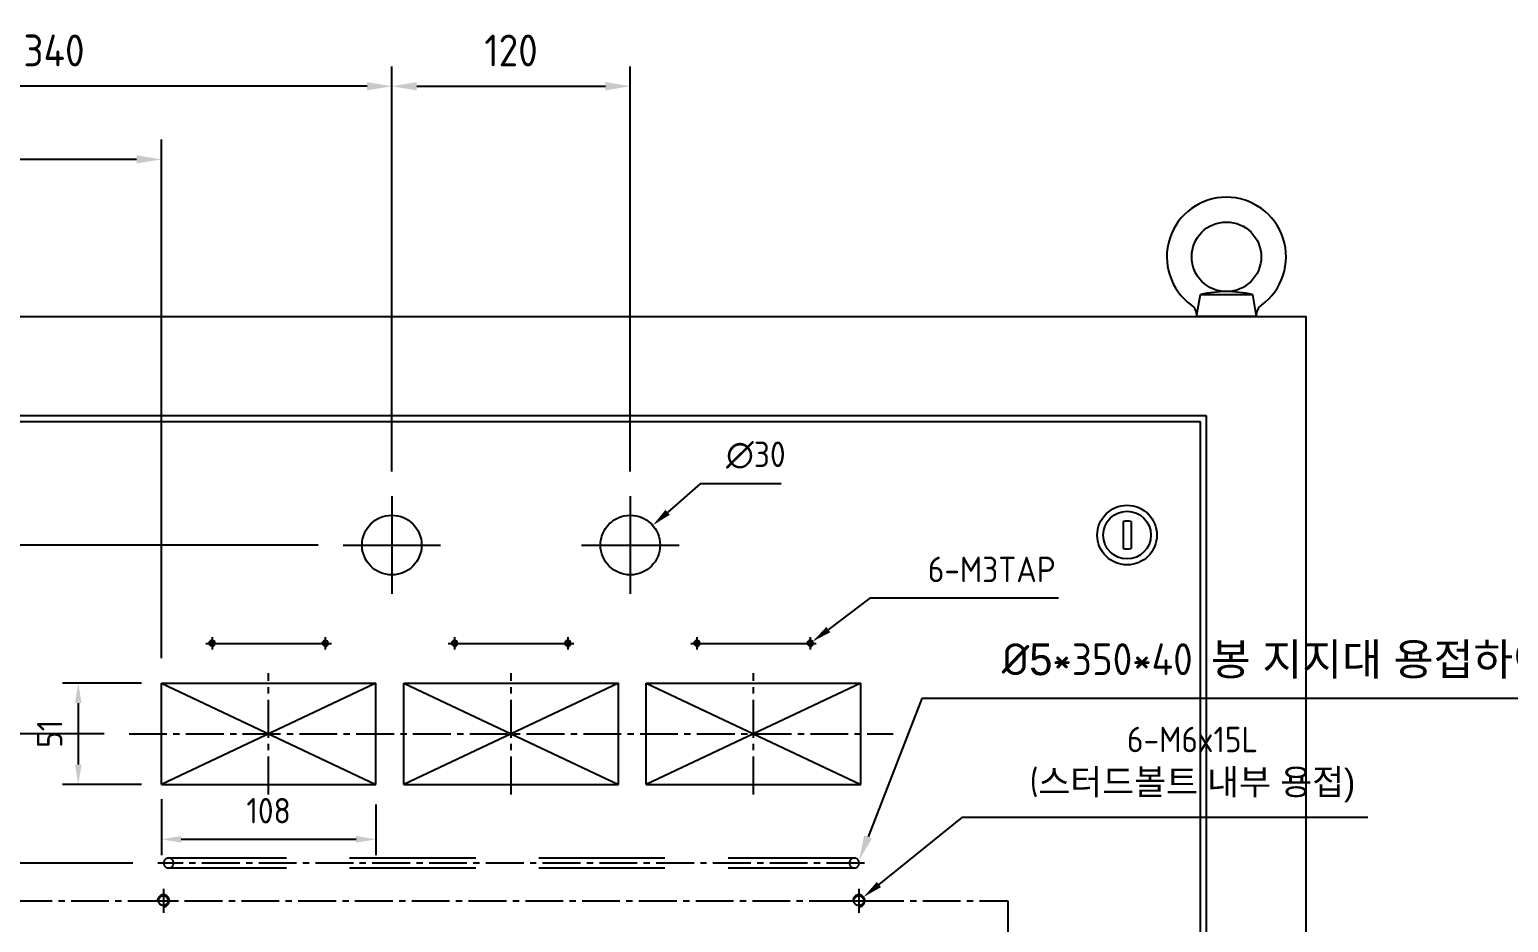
# Model space of a CAD drawing. Header units: millimetres. Extents: x 24815 to 37444, y -10619 to 6020.
# Drawn here: x 27501 to 28246, y 2827 to 3276 of the extents above; entities that cross this region are included whole.
import ezdxf

# ---------------------------------------------------------------- set-up
doc = ezdxf.new("R2010")
doc.units = ezdxf.units.MM
for name, pattern in [('CENTER', [50.8, 31.75, -6.35, 6.35, -6.35]), ('CENTER2', [28.575, 19.05, -3.175, 3.175, -3.175]), ('HIDDEN', [9.525, 6.35, -3.175])]:
    doc.linetypes.add(name, pattern=pattern)
for name, color, linetype in [('CEN', 1, 'CENTER'), ('CENTER', 1, 'CENTER'), ('H', 2, 'HIDDEN')]:
    doc.layers.add(name, color=color, linetype=linetype)
doc.styles.get("Standard").update_dxf_attribs({"font": 'ISOCP.SHX', "bigfont": 'WHGTXT.SHX'})
doc.dimstyles.new('PS-4', dxfattribs={"dimscale": 4, "dimtxt": 3.2, "dimasz": 2.5, "dimexe": 2, "dimexo": 2.5, "dimgap": 2, "dimtad": 1, "dimtoh": 1, "dimrnd": 0.05, "dimzin": 12, "dimdsep": 46, "dimtxsty": 'Standard', "dimcen": 0, "dimclrt": 2, "dimazin": 3, "dimtfac": 1, "dimtofl": 0, "dimtmove": 0, "dimatfit": 3, "dimfxl": 0.18, "dimtolj": 1, "dimtzin": 0, "dimarcsym": 0})
doc.dimstyles.new('PS-5', dxfattribs={"dimscale": 5, "dimtxt": 3.2, "dimasz": 2.5, "dimexe": 2, "dimexo": 2.5, "dimgap": 2, "dimtad": 1, "dimtoh": 1, "dimrnd": 0.05, "dimzin": 12, "dimdsep": 46, "dimtxsty": 'Standard', "dimcen": 0, "dimclrt": 2, "dimazin": 3, "dimtfac": 1, "dimtofl": 0, "dimtmove": 0, "dimatfit": 3, "dimfxl": 0.18, "dimtolj": 1, "dimtzin": 0, "dimarcsym": 0})

# ---------------------------------------------------------------- blocks, each defined once
blk = doc.blocks.new('*D502')
at = {"color": 0, "lineweight": -2, "transparency": 16777216}
for p, q in [((27567.63, 2889.23), (27567.63, 2860.95)), ((27675.63, 2886.52), (27675.63, 2860.95)), ((27577.63, 2868.95), (27665.63, 2868.95))]:
    blk.add_line(p, q, dxfattribs=at)
at = {"color": 0, "transparency": 16777216}
for points in [[(27577.63, 2870.61), (27577.63, 2867.28), (27567.63, 2868.95)], [(27665.63, 2870.61), (27665.63, 2867.28), (27675.63, 2868.95)]]:
    blk.add_solid(points, dxfattribs=at)
at = {"layer": 'Defpoints', "color": 0, "transparency": 16777216}
for p in [(27567.63, 2899.23), (27675.63, 2896.52), (27675.63, 2868.95)]:
    blk.add_point(p, dxfattribs=at)
at = {"color": 2, "transparency": 16777216, "insert": (27621.63, 2883.35), "char_height": 12.8, "attachment_point": 5}
blk.add_mtext('\\A1;108', dxfattribs=at)
blk = doc.blocks.new('*D627')
at = {"color": 0, "lineweight": -2, "transparency": 16777216}
for p, q in [((27557.63, 2947.52), (27517.81, 2947.52)), ((27525.81, 2937.52), (27525.81, 2906.52)), ((27557.63, 2896.52), (27517.81, 2896.52))]:
    blk.add_line(p, q, dxfattribs=at)
at = {"color": 0, "transparency": 16777216}
for points in [[(27524.14, 2937.52), (27527.48, 2937.52), (27525.81, 2947.52)], [(27524.14, 2906.52), (27527.48, 2906.52), (27525.81, 2896.52)]]:
    blk.add_solid(points, dxfattribs=at)
at = {"layer": 'Defpoints', "color": 0, "transparency": 16777216}
for p in [(27567.63, 2947.52), (27525.81, 2896.52), (27567.63, 2896.52)]:
    blk.add_point(p, dxfattribs=at)
at = {"color": 2, "transparency": 16777216, "insert": (27511.41, 2922.02), "char_height": 12.8, "attachment_point": 5, "rotation": 90}
blk.add_mtext('\\A1;51', dxfattribs=at)
blk = doc.blocks.new('ARQWA')
blk.add_circle((-6604.16, -8597.57), 2.46)
at = {"color": 3}
blk.add_arc((-6604.16, -8597.57), 3, 280, 190, dxfattribs=at)
at = {"layer": 'CENTER'}
for p, q in [((-6604.16, -8591.57), (-6604.16, -8603.57)), ((-6610.16, -8597.57), (-6598.16, -8597.57))]:
    blk.add_line(p, q, dxfattribs=at)
blk = doc.blocks.new('*D619')
at = {"color": 0, "lineweight": -2, "transparency": 16777216}
for p, q in [((27538.9, 2922.02), (27166.17, 2922.02)), ((27176.17, 2244.52), (27176.17, 2909.52)), ((27331.13, 2232.02), (27166.17, 2232.02))]:
    blk.add_line(p, q, dxfattribs=at)
at = {"color": 0, "transparency": 16777216}
for points in [[(27174.08, 2909.52), (27178.25, 2909.52), (27176.17, 2922.02)], [(27174.08, 2244.52), (27178.25, 2244.52), (27176.17, 2232.02)]]:
    blk.add_solid(points, dxfattribs=at)
at = {"layer": 'Defpoints', "color": 0, "transparency": 16777216}
for p in [(27176.17, 2922.02), (27551.4, 2922.02), (27343.63, 2232.02)]:
    blk.add_point(p, dxfattribs=at)
at = {"color": 2, "transparency": 16777216, "insert": (27158.17, 2577.02), "char_height": 16, "attachment_point": 5, "rotation": 90}
blk.add_mtext('\\A1;690', dxfattribs=at)
blk = doc.blocks.new('*D450')
at = {"color": 0, "lineweight": -2, "transparency": 16777216}
for p, q in [((27646.62, 3017.02), (27116.17, 3017.02)), ((27126.17, 2244.52), (27126.17, 3004.52)), ((27331.13, 2232.02), (27116.17, 2232.02))]:
    blk.add_line(p, q, dxfattribs=at)
at = {"color": 0, "transparency": 16777216}
for points in [[(27124.08, 3004.52), (27128.25, 3004.52), (27126.17, 3017.02)], [(27124.08, 2244.52), (27128.25, 2244.52), (27126.17, 2232.02)]]:
    blk.add_solid(points, dxfattribs=at)
at = {"layer": 'Defpoints', "color": 0, "transparency": 16777216}
for p in [(27126.17, 3017.02), (27659.12, 3017.02), (27343.63, 2232.02)]:
    blk.add_point(p, dxfattribs=at)
at = {"color": 2, "transparency": 16777216, "insert": (27108.17, 2624.52), "char_height": 16, "attachment_point": 5, "rotation": 90}
blk.add_mtext('\\A1;785', dxfattribs=at)
blk = doc.blocks.new('*D452')
at = {"color": 0, "lineweight": -2, "transparency": 16777216}
for p, q in [((27924.19, 2990.33), (27903.29, 2974.47)), ((28019.18, 2990.33), (27924.19, 2990.33))]:
    blk.add_line(p, q, dxfattribs=at)
at = {"color": 0, "transparency": 16777216}
blk.add_solid([(27902.28, 2975.8), (27904.3, 2973.14), (27895.33, 2968.43)], dxfattribs=at)
at = {"layer": 'Defpoints', "color": 0, "transparency": 16777216}
for p in [(27892.94, 2966.61), (27895.33, 2968.43)]:
    blk.add_point(p, dxfattribs=at)
at = {"color": 2, "transparency": 16777216, "insert": (27985.52, 3004.73), "char_height": 12.8, "attachment_point": 5}
blk.add_mtext('\\A1;6-M3TAP', dxfattribs=at)
blk = doc.blocks.new('*D453')
at = {"color": 0, "lineweight": -2, "transparency": 16777216}
for p, q in [((27838.81, 3047.83), (27822.44, 3033.49)), ((27879.62, 3047.83), (27838.81, 3047.83))]:
    blk.add_line(p, q, dxfattribs=at)
at = {"color": 0, "transparency": 16777216}
blk.add_solid([(27821.34, 3034.74), (27823.54, 3032.24), (27814.91, 3026.9)], dxfattribs=at)
at = {"layer": 'Defpoints', "color": 0, "transparency": 16777216}
for p in [(27814.91, 3026.9), (27792.35, 3007.13)]:
    blk.add_point(p, dxfattribs=at)
at = {"color": 2, "transparency": 16777216, "insert": (27866.81, 3062.23), "char_height": 12.8, "attachment_point": 5}
blk.add_mtext('\\A1;∅30', dxfattribs=at)
blk = doc.blocks.new('*D459')
at = {"color": 0, "lineweight": -2, "transparency": 16777216}
for p, q in [((27970.51, 2879.87), (27928.75, 2846.18)), ((28174.86, 2879.87), (27970.51, 2879.87))]:
    blk.add_line(p, q, dxfattribs=at)
at = {"color": 0, "transparency": 16777216}
blk.add_solid([(27927.7, 2847.48), (27929.8, 2844.88), (27920.97, 2839.9)], dxfattribs=at)
at = {"layer": 'Defpoints', "color": 0, "transparency": 16777216}
for p in [(27916.3, 2836.13), (27920.97, 2839.9)]:
    blk.add_point(p, dxfattribs=at)
at = {"color": 2, "transparency": 16777216, "insert": (28086.55, 2906.59), "char_height": 12.8, "attachment_point": 5}
blk.add_mtext('\\A1;6-M6x15L\\P({\\fGulim|b0|i0|c129|p50;스터드볼트 내부 용접)}', dxfattribs=at)
blk = doc.blocks.new('*D467')
at = {"color": 0, "lineweight": -2, "transparency": 16777216}
for p, q in [((27343.63, 3144.52), (27343.63, 3257.83)), ((27683.63, 3054.03), (27683.63, 3257.83)), ((27671.13, 3247.83), (27356.13, 3247.83))]:
    blk.add_line(p, q, dxfattribs=at)
at = {"color": 0, "transparency": 16777216}
for points in [[(27356.13, 3249.92), (27356.13, 3245.75), (27343.63, 3247.83)], [(27671.13, 3249.92), (27671.13, 3245.75), (27683.63, 3247.83)]]:
    blk.add_solid(points, dxfattribs=at)
at = {"layer": 'Defpoints', "color": 0, "transparency": 16777216}
for p in [(27343.63, 3247.83), (27343.63, 3132.02), (27683.63, 3041.53)]:
    blk.add_point(p, dxfattribs=at)
at = {"color": 2, "transparency": 16777216, "insert": (27513.63, 3265.83), "char_height": 16, "attachment_point": 5}
blk.add_mtext('\\A1;340', dxfattribs=at)
blk = doc.blocks.new('*D468')
at = {"color": 0, "lineweight": -2, "transparency": 16777216}
for p, q in [((27683.63, 3054.03), (27683.63, 3257.83)), ((27803.63, 3054.03), (27803.63, 3257.83)), ((27696.13, 3247.83), (27791.13, 3247.83))]:
    blk.add_line(p, q, dxfattribs=at)
at = {"color": 0, "transparency": 16777216}
for points in [[(27696.13, 3249.92), (27696.13, 3245.75), (27683.63, 3247.83)], [(27791.13, 3249.92), (27791.13, 3245.75), (27803.63, 3247.83)]]:
    blk.add_solid(points, dxfattribs=at)
at = {"layer": 'Defpoints', "color": 0, "transparency": 16777216}
for p in [(27803.63, 3247.83), (27683.63, 3041.53), (27803.63, 3041.53)]:
    blk.add_point(p, dxfattribs=at)
at = {"color": 2, "transparency": 16777216, "insert": (27743.63, 3265.83), "char_height": 16, "attachment_point": 5}
blk.add_mtext('\\A1;120', dxfattribs=at)
blk = doc.blocks.new('*D469')
at = {"color": 0, "lineweight": -2, "transparency": 16777216}
for p, q in [((27343.63, 3144.52), (27343.63, 3221.04)), ((27567.63, 2960.02), (27567.63, 3221.04)), ((27555.13, 3211.04), (27356.13, 3211.04))]:
    blk.add_line(p, q, dxfattribs=at)
at = {"color": 0, "transparency": 16777216}
for points in [[(27356.13, 3213.12), (27356.13, 3208.96), (27343.63, 3211.04)], [(27555.13, 3213.12), (27555.13, 3208.96), (27567.63, 3211.04)]]:
    blk.add_solid(points, dxfattribs=at)
at = {"layer": 'Defpoints', "color": 0, "transparency": 16777216}
for p in [(27343.63, 3211.04), (27343.63, 3132.02), (27567.63, 2947.52)]:
    blk.add_point(p, dxfattribs=at)
at = {"color": 2, "transparency": 16777216, "insert": (27455.63, 3229.04), "char_height": 16, "attachment_point": 5}
blk.add_mtext('\\A1;224', dxfattribs=at)
blk = doc.blocks.new('*D473')
at = {"color": 0, "lineweight": -2, "ltscale": 10, "transparency": 16777216}
for p, q in [((27950.26, 2939.77), (27923.26, 2870.13)), ((28328.15, 2939.77), (27950.26, 2939.77))]:
    blk.add_line(p, q, dxfattribs=at)
at = {"color": 0, "ltscale": 10, "transparency": 16777216}
blk.add_solid([(27921.32, 2870.89), (27925.21, 2869.38), (27918.75, 2858.48)], dxfattribs=at)
at = {"layer": 'Defpoints', "color": 0, "ltscale": 10, "transparency": 16777216}
for p in [(27918.75, 2858.48), (27917.66, 2855.68)]:
    blk.add_point(p, dxfattribs=at)
at = {"color": 2, "ltscale": 10, "transparency": 16777216, "insert": (28152.29, 2958.7), "char_height": 16, "attachment_point": 5}
blk.add_mtext('\\A1;{\\fISOCPEUR|b0|i0|c0|p34;%%C\\fGulim|b0|i0|c129|p50;5}*350*40 {\\fGulim|b0|i0|c129|p50;봉 지지대 용접하여 고정}', dxfattribs=at)
blk = doc.blocks.new('*D475')
at = {"color": 0, "lineweight": -2, "transparency": 16777216}
for p, q in [((27553.33, 2857.02), (27204.33, 2857.02)), ((27214.33, 2844.52), (27214.33, 2244.52)), ((27331.13, 2232.02), (27204.33, 2232.02))]:
    blk.add_line(p, q, dxfattribs=at)
at = {"color": 0, "transparency": 16777216}
for points in [[(27212.24, 2844.52), (27216.41, 2844.52), (27214.33, 2857.02)], [(27212.24, 2244.52), (27216.41, 2244.52), (27214.33, 2232.02)]]:
    blk.add_solid(points, dxfattribs=at)
at = {"layer": 'Defpoints', "color": 0, "transparency": 16777216}
for p in [(27565.83, 2857.02), (27214.33, 2232.02), (27343.63, 2232.02)]:
    blk.add_point(p, dxfattribs=at)
at = {"color": 2, "transparency": 16777216, "insert": (27196.32, 2544.52), "char_height": 16, "attachment_point": 5, "rotation": 90}
blk.add_mtext('\\A1;625', dxfattribs=at)

msp = doc.modelspace()

# ---------------------------------------------------------------- linework, layer by layer
at = {"color": 3}
for p, q in [((28088.63123, 3132.01815), (28090.57083, 3143.01815)), ((28090.57083, 3143.01815), (28116.69163, 3143.01815)), ((28116.69163, 3143.01815), (28118.63123, 3132.01815)), ((28118.63123, 3132.01815), (28088.63123, 3132.01815)), ((27567.63123, 2947.51815), (27675.63123, 2947.51815)), ((27567.63123, 2896.51815), (27567.63123, 2947.51815)), ((27675.63123, 2896.51815), (27675.63123, 2947.51815)), ((27689.63123, 2896.51815), (27689.63123, 2947.51815)), ((27689.63123, 2947.51815), (27797.63123, 2947.51815)), ((27797.63123, 2896.51815), (27797.63123, 2947.51815)), ((27811.63123, 2947.51815), (27919.63123, 2947.51815)), ((27811.63123, 2896.51815), (27811.63123, 2947.51815)), ((27919.63123, 2896.51815), (27919.63123, 2947.51815)), ((27567.63123, 2896.51815), (27675.63123, 2896.51815)), ((27689.63123, 2896.51815), (27797.63123, 2896.51815)), ((27811.63123, 2896.51815), (27919.63123, 2896.51815))]:
    msp.add_line(p, q, dxfattribs=at)
for p, q in [((28051.63123, 3028.81611), (28051.63123, 3015.22019)), ((28055.63123, 3028.81611), (28055.63123, 3015.22019)), ((27675.63123, 2947.51815), (27567.63123, 2896.51815)), ((27567.63123, 2947.51815), (27675.63123, 2896.51815)), ((27689.63123, 2947.51815), (27797.63123, 2896.51815)), ((27797.63123, 2947.51815), (27689.63123, 2896.51815)), ((27811.63123, 2947.51815), (27919.63123, 2896.51815)), ((27919.63123, 2947.51815), (27811.63123, 2896.51815))]:
    msp.add_line(p, q)
at = {"color": 1, "linetype": 'CENTER2'}
for p, q in [((27621.63123, 2891.51815), (27621.63123, 2952.51815)), ((27743.63123, 2891.51815), (27743.63123, 2952.51815)), ((27865.63123, 2891.51815), (27865.63123, 2952.51815)), ((27551.39933, 2922.01815), (27935.86313, 2922.01815)), ((27921.43393, 2857.01815), (27565.82853, 2857.01815))]:
    msp.add_line(p, q, dxfattribs=at)
at = {"color": 3}
for points in [[(27343.63123, 3132.01815), (28143.63123, 3132.01815), (28143.63123, 2232.01815), (27343.63123, 2232.01815)], [(28093.63123, 3082.01815), (27393.63123, 3082.01815), (27393.63123, 2282.01815), (28093.63123, 2282.01815)], [(28090.63123, 3079.01815), (27398.63123, 3079.01815), (27398.63123, 2285.01815), (28090.63123, 2285.01815)]]:
    msp.add_lwpolyline(points, close=True, dxfattribs=at)
at = {"color": 1, "linetype": 'CENTER2'}
msp.add_lwpolyline([(27993.63123, 2388.01815), (27493.63123, 2388.01815), (27493.63123, 2838.01815), (27993.63123, 2838.01815)], close=True, dxfattribs=at)
at = {"color": 3}
for centre, radius in [((28103.63123, 3162.01815), 17.5), ((27683.63123, 3017.01815), 15), ((27803.63123, 3017.01815), 15), ((27593.13123, 2967.51815), 1.25), ((27650.13123, 2967.51815), 1.25), ((27715.13123, 2967.51815), 1.25), ((27772.13123, 2967.51815), 1.25), ((27837.13123, 2967.51815), 1.25), ((27894.13123, 2967.51815), 1.25)]:
    msp.add_circle(centre, radius, dxfattribs=at)
for radius in [15, 12]:
    msp.add_circle((28053.63123, 3022.01815), radius)
for centre, radius, start, end in [((28103.63123, 3162.01815), 30, 305.96480989, 234.03519011), ((28103.63123, 3086.91011), 57.60804, 76.89646197, 103.10353803), ((28082.25394, 3132.5568), 6.4, 355.17207657, 54.03519011), ((28125.00852, 3132.5568), 6.4, 125.96480989, 184.82792343)]:
    msp.add_arc(centre, radius, start, end, dxfattribs=at)
for centre, radius, start, end in [((28053.63123, 3019.01815), 10, 78.46304097, 101.53695903), ((28053.63123, 3025.01815), 10, 258.46304097, 281.53695903), ((27593.13123, 2967.51815), 1.5, 259.62912304, 191.20824492), ((27650.13123, 2967.51815), 1.5, 259.62912304, 191.20824492), ((27715.13123, 2967.51815), 1.5, 259.62912304, 191.20824492), ((27772.13123, 2967.51815), 1.5, 259.62912304, 191.20824492), ((27837.13123, 2967.51815), 1.5, 259.62912304, 191.20824492), ((27894.13123, 2967.51815), 1.5, 259.62912304, 191.20824492)]:
    msp.add_arc(centre, radius, start, end)
at = {"layer": 'CEN', "color": 1, "linetype": 'CENTER'}
for p, q in [((27593.13123, 2970.59778), (27593.13123, 2964.43853)), ((27593.13123, 2970.59778), (27593.13123, 2964.43853)), ((27650.13123, 2970.59778), (27650.13123, 2964.43853)), ((27650.13123, 2970.59778), (27650.13123, 2964.43853)), ((27715.13123, 2970.59778), (27715.13123, 2964.43853)), ((27715.13123, 2970.59778), (27715.13123, 2964.43853)), ((27772.13123, 2970.59778), (27772.13123, 2964.43853)), ((27772.13123, 2970.59778), (27772.13123, 2964.43853)), ((27837.13123, 2970.59778), (27837.13123, 2964.43853)), ((27837.13123, 2970.59778), (27837.13123, 2964.43853)), ((27894.13123, 2970.59778), (27894.13123, 2964.43853)), ((27894.13123, 2970.59778), (27894.13123, 2964.43853)), ((27590.0516, 2967.51815), (27596.21086, 2967.51815)), ((27647.0516, 2967.51815), (27653.21086, 2967.51815)), ((27647.0516, 2967.51815), (27653.21086, 2967.51815)), ((27712.0516, 2967.51815), (27718.21086, 2967.51815)), ((27712.0516, 2967.51815), (27718.21086, 2967.51815)), ((27769.0516, 2967.51815), (27775.21086, 2967.51815)), ((27769.0516, 2967.51815), (27775.21086, 2967.51815)), ((27834.0516, 2967.51815), (27840.21086, 2967.51815)), ((27834.0516, 2967.51815), (27840.21086, 2967.51815)), ((27891.0516, 2967.51815), (27897.21086, 2967.51815)), ((27891.0516, 2967.51815), (27897.21086, 2967.51815))]:
    msp.add_line(p, q, dxfattribs=at)
at = {"layer": 'CENTER', "linetype": 'CENTER', "ltscale": 7}
for p, q in [((27683.63123, 3041.52798), (27683.63123, 2992.50833)), ((27803.63123, 3041.52798), (27803.63123, 2992.50833)), ((27659.12141, 3017.01815), (27708.14105, 3017.01815)), ((27779.12141, 3017.01815), (27828.14105, 3017.01815)), ((27596.21086, 2967.51815), (27647.0516, 2967.51815)), ((27718.21086, 2967.51815), (27769.0516, 2967.51815)), ((27840.21086, 2967.51815), (27891.0516, 2967.51815))]:
    msp.add_line(p, q, dxfattribs=at)
at = {"layer": 'H', "color": 2, "ltscale": 10}
for p, q in [((27916.32853, 2859.51815), (27571.32853, 2859.51815)), ((27916.32853, 2854.51815), (27571.32853, 2854.51815))]:
    msp.add_line(p, q, dxfattribs=at)
for centre, start, end in [((27571.32853, 2857.01815), 90, 270), ((27571.32853, 2857.01815), 270, 90), ((27916.32853, 2857.01815), 90, 270), ((27916.32853, 2857.01815), 270, 90)]:
    msp.add_arc(centre, 2.5, start, end, dxfattribs=at)

# ---------------------------------------------------------------- block references
for p in [(34172.79544, 11435.58743), (34522.79544, 11435.58743)]:
    msp.add_blockref('ARQWA', p)

# ---------------------------------------------------------------- dimensions: what is measured, and where the dimension line sits
for base, p1, p2, dimstyle, picture, middle in [((27343.63123, 3247.83304), (27683.63123, 3041.52798), (27343.63123, 3132.01815), 'PS-5', '*D467', (27513.63123, 3265.83304)), ((27803.63123, 3247.83304), (27683.63123, 3041.52798), (27803.63123, 3041.52798), 'PS-5', '*D468', (27743.63123, 3265.83462)), ((27343.63123, 3211.03981), (27567.63123, 2947.51815), (27343.63123, 3132.01815), 'PS-5', '*D469', (27455.63123, 3229.04138)), ((27675.63123, 2868.94787), (27567.63123, 2899.23301), (27675.63123, 2896.51815), 'PS-4', '*D502', (27621.63123, 2883.34787))]:
    dim = msp.add_linear_dim(base=base, p1=p1, p2=p2, dimstyle=dimstyle)
    dim.commit()
    dim.dimension.update_dxf_attribs({"geometry": picture, "text_midpoint": middle})
dim = msp.add_diameter_dim_2p(p1=(27792.34747, 3007.13499), p2=(27814.91499, 3026.90131), dimstyle='PS-4')
dim.commit()
dim.dimension.update_dxf_attribs({"geometry": '*D453', "text_midpoint": (27866.81008, 3047.83042), "dimtype": 163})
at = {"ltscale": 10}
dim = msp.add_diameter_dim_2p(p1=(27917.66197, 2855.68165), p2=(27918.7463, 2858.47883), text='{\\fISOCPEUR|b0|i0|c0|p34;%%C\\fGulim|b0|i0|c129|p50;5}*350*40 {\\fGulim|b0|i0|c129|p50;봉 지지대 용접하여 고정}', dimstyle='PS-5', dxfattribs=at)
dim.commit()
dim.dimension.update_dxf_attribs({"geometry": '*D473', "text_midpoint": (28152.28646, 2939.77354), "dimtype": 163})
for base, p1, p2, dimstyle, picture, middle in [((27126.16591, 3017.01815), (27343.63123, 2232.01815), (27659.12141, 3017.01815), 'PS-5', '*D450', (27108.16591, 2624.51815)), ((27525.80929, 2896.51815), (27567.63123, 2947.51815), (27567.63123, 2896.51815), 'PS-4', '*D627', (27511.40929, 2922.01815)), ((27176.16591, 2922.01815), (27343.63123, 2232.01815), (27551.39933, 2922.01815), 'PS-5', '*D619', (27158.16591, 2577.01815)), ((27214.32554, 2232.01815), (27565.82853, 2857.01815), (27343.63123, 2232.01815), 'PS-5', '*D475', (27196.32397, 2544.51815))]:
    dim = msp.add_linear_dim(base=base, p1=p1, p2=p2, angle=90, dimstyle=dimstyle)
    dim.commit()
    dim.dimension.update_dxf_attribs({"geometry": picture, "text_midpoint": middle})
for p1, p2, text, picture, middle in [((27892.93649, 2966.61118), (27895.32597, 2968.42512), '6-M3TAP', '*D452', (27985.52102, 2990.33496)), ((27916.2962, 2836.13464), (27920.96626, 2839.90167), '6-M6x15L\\P({\\fGulim|b0|i0|c129|p50;스터드볼트 내부 용접)}', '*D459', (28086.54746, 2879.86647))]:
    dim = msp.add_diameter_dim_2p(p1=p1, p2=p2, text=text, dimstyle='PS-4')
    dim.commit()
    dim.dimension.update_dxf_attribs({"geometry": picture, "text_midpoint": middle, "dimtype": 163})

doc.saveas('drawing.dxf')
